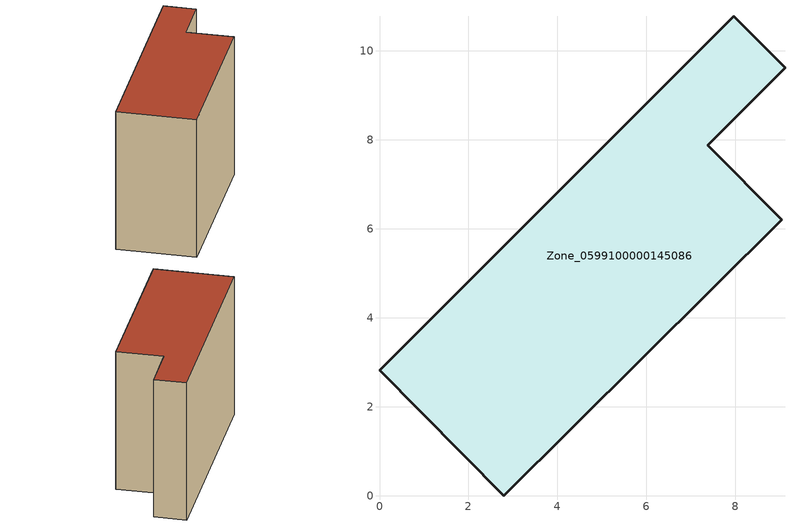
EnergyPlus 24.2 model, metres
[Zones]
Zone_0599100000145086
 floor ground (C_G): 0,2.82 7.97,10.78 9.12,9.62 7.38,7.88 9.05,6.21 2.79,0 z0
 wall outside (C_F): 7.38,7.88 9.12,9.62 7.97,10.78 0,2.82 2.79,0 9.05,6.21 7.38,7.88 z0:7.41
 roof outside (C_R): 2.79,0 9.05,6.21 7.38,7.88 9.12,9.62 7.97,10.78 0,2.82 z7.41
[BUILDING]
Pand.0599100000145086: North Axis=0; Terrain=City; Loads Convergence Tolerance Value=0.04; Temperature Convergence Tolerance Value=0.4; Solar Distribution=FullExterior; Maximum Number of Warmup Days=25; Minimum Number of Warmup Days=1
[Site:Location]
Rotterdam.The.Hague.AP_ZH_NLD Design_Conditions: Latitude=51.96; Longitude=4.45; Time Zone=1; Elevation=-4.5
[SITE:GROUNDTEMPERATURE:BUILDINGSURFACE]
18, 18, 18, 18, 18, 18, 18, 18, 18, 18, 18, 18
[MATERIAL] Thermal Absorptance=0.9; Solar Absorptance=0.7; Visible Absorptance=0.7
Name | Roughness | Thickness | Conductivity | Density | Specific Heat
G.TI.1946 | MediumSmooth | 0.15 | 1 | 540 | 1210
F.TI.1946 | Rough | 0.3 | 0.857143 | 1920 | 840
R.TI.1946 | MediumRough | 0.2 | 0.1 | 1500 | 1000
[CONSTRUCTION]
C_G: G.TI.1946
C_F: F.TI.1946
C_R: R.TI.1946
[ZONE]
Zone_0599100000145086: Type=1; Multiplier=1; Ceiling Height=Autocalculate; Volume=Autocalculate; Floor Area=autocalculate; Part of Total Floor Area=Yes
[ZONEINFILTRATION:DESIGNFLOWRATE]
Infil_Zone_0599100000145086: Zone or ZoneList or Space or SpaceList=Zone_0599100000145086; Schedule=AlwaysOn; Design Flow Rate Calculation Method=Flow/Area; Flow Rate per Floor Area=0.003; Constant Term Coefficient=1; Temperature Term Coefficient=0; Velocity Term Coefficient=0; Velocity Squared Term Coefficient=0
[HVACTEMPLATE:ZONE:IDEALLOADSAIRSYSTEM]
Zone_0599100000145086: Maximum Heating Supply Air Temperature=50; Minimum Cooling Supply Air Temperature=13; Maximum Heating Supply Air Humidity Ratio=0.0156; Minimum Cooling Supply Air Humidity Ratio=0.0077; Heating Limit=NoLimit; Cooling Limit=NoLimit; Dehumidification Control Type=ConstantSensibleHeatRatio; Cooling Sensible Heat Ratio=0.7; Dehumidification Setpoint=60; Humidification Control Type=None; Humidification Setpoint=30; Outdoor Air Method=None; Outdoor Air Flow Rate per Person=0.00944; Outdoor Air Flow Rate per Zone Floor Area=0; Outdoor Air Flow Rate per Zone=0; Demand Controlled Ventilation Type=None; Outdoor Air Economizer Type=NoEconomizer; Heat Recovery Type=None; Sensible Heat Recovery Effectiveness=0.7; Latent Heat Recovery Effectiveness=0.65
[ZONECONTROL:THERMOSTAT]
ThermostatControl_Zone_0599100000145086: Zone or ZoneList=Zone_0599100000145086; Control Type Schedule=DualSetpointControlType; Control 1=Thermostat_Zone_0599100000145086; Temperature Difference Between Cutout And Setpoint=0
[THERMOSTATSETPOINT:DUALSETPOINT]
Thermostat_Zone_0599100000145086: Heating Setpoint Temperature Schedule=HeatingSetpoint_Zone_0599100000145086; Cooling Setpoint Temperature Schedule=CoolingSetpoint_Zone_0599100000145086
[SCHEDULE:COMPACT]
HeatingSetpoint_Zone_0599100000145086: Through: 12/31, For: AllDays, Until: 24:00, 21
CoolingSetpoint_Zone_0599100000145086: Through: 12/31, For: AllDays, Until: 24:00, 24
DualSetpointControlType: Through: 12/31, For: AllDays, Until: 24:00, 4
AlwaysOn: Through: 12/31, For: AllDays, Until: 24:00, 1
